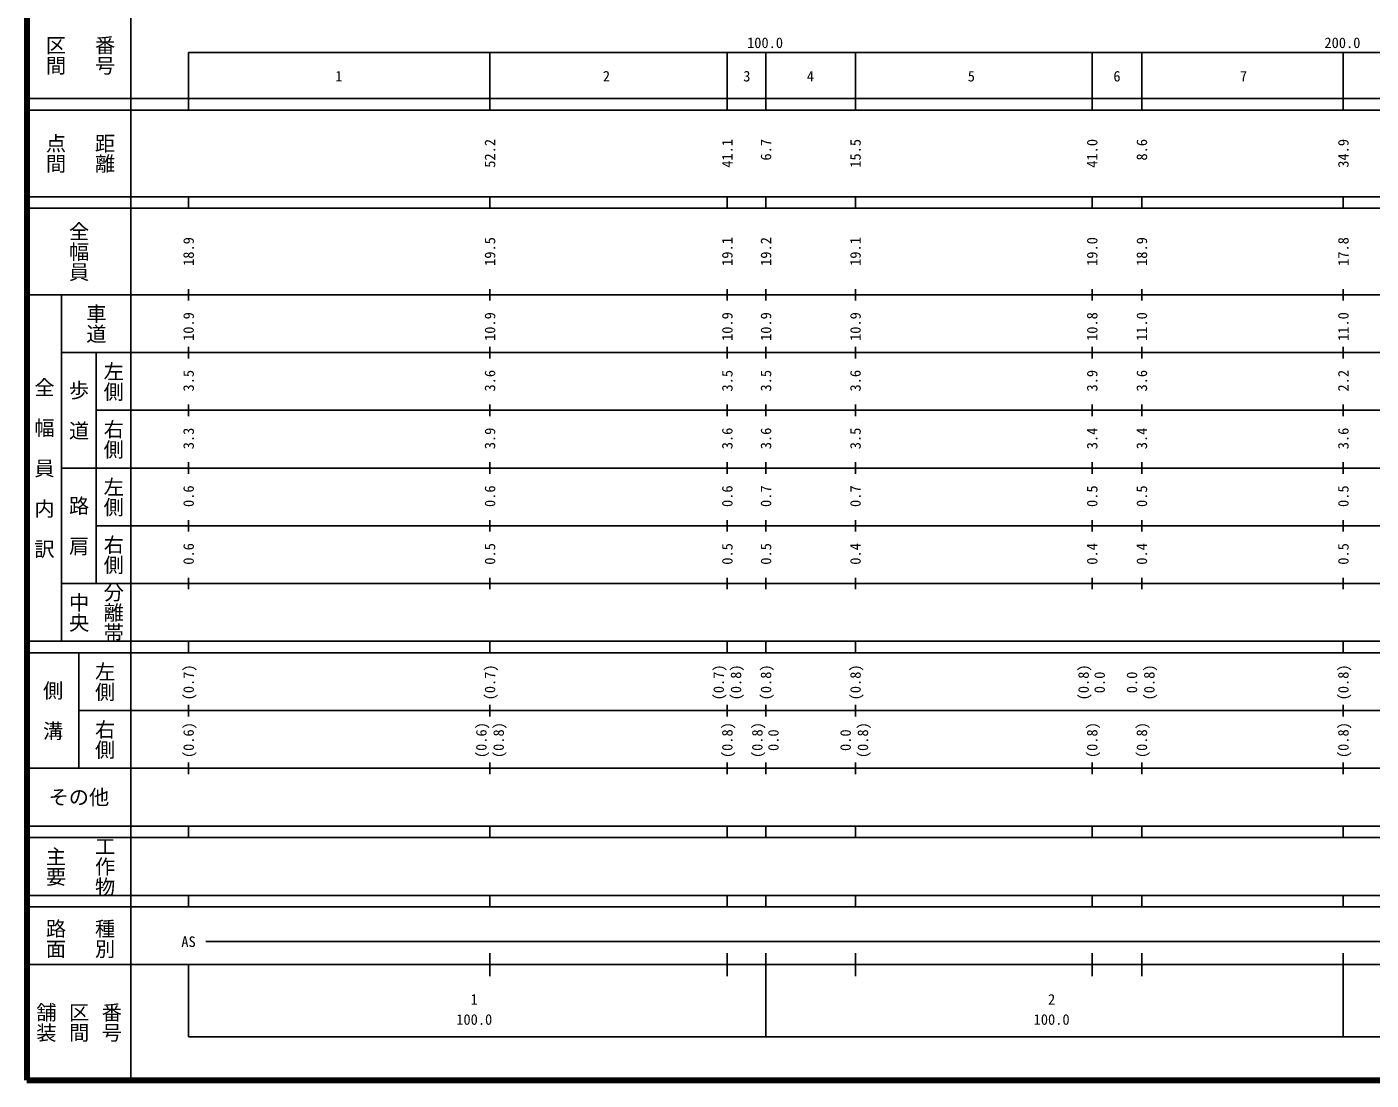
# Model space of a CAD drawing. Units: millimetres on the paper, enlarged 1000 times. Extents: x 40000 to 680000, y 20000 to 380000.
# Drawn here: x 40000 to 272816, y 20000 to 202409 of the extents above; entities that cross this region are included whole.
import ezdxf
from ezdxf.enums import TextEntityAlignment as Align

# ---------------------------------------------------------------- set-up
doc = ezdxf.new("R2010")
doc.units = ezdxf.units.MM
doc.header["$LTSCALE"] = 1000
doc.layers.add('M-TTL', color=2, linetype='Continuous', lineweight=140)
doc.layers.add('M-TTL-BAND', color=7, linetype='Continuous', lineweight=25)
doc.styles.add('@ＭＳ ゴシック', font='')
doc.styles.add('ＭＳ ゴシック', font='')
doc.styles.get('@ＭＳ ゴシック').set_extended_font_data('@MS Gothic')
doc.styles.get('ＭＳ ゴシック').set_extended_font_data('MS Gothic')

msp = doc.modelspace()

# ---------------------------------------------------------------- linework, layer by layer
at = {"layer": 'M-TTL'}
for p, q in [((40000, 380000), (40000, 20000)), ((40000, 20000), (680000, 20000))]:
    msp.add_line(p, q, dxfattribs=at)
at = {"layer": 'M-TTL-BAND'}
for p, q in [((58000, 370000), (58000, 20000)), ((68000, 198000), (579000, 198000)), ((68000, 198000), (68000, 188000)), ((120200, 188000), (120200, 198000)), ((161300, 188000), (161300, 198000)), ((168000, 188000), (168000, 198000)), ((183500, 188000), (183500, 198000)), ((224500, 188000), (224500, 198000)), ((233100, 188000), (233100, 198000)), ((268000, 188000), (268000, 198000)), ((40000, 190000), (579000, 190000)), ((40000, 188000), (579000, 188000)), ((40000, 173000), (579000, 173000)), ((68000, 171000), (68000, 173000)), ((120200, 171000), (120200, 173000)), ((161300, 171000), (161300, 173000)), ((168000, 171000), (168000, 173000)), ((183500, 171000), (183500, 173000)), ((224500, 171000), (224500, 173000)), ((233100, 171000), (233100, 173000)), ((268000, 171000), (268000, 173000)), ((40000, 171000), (579000, 171000)), ((40000, 156000), (579000, 156000)), ((46000, 96000), (46000, 156000)), ((68000, 155000), (68000, 157000)), ((120200, 155000), (120200, 157000)), ((161300, 155000), (161300, 157000)), ((168000, 155000), (168000, 157000)), ((183500, 155000), (183500, 157000)), ((224500, 155000), (224500, 157000)), ((233100, 155000), (233100, 157000)), ((268000, 155000), (268000, 157000)), ((68000, 145000), (68000, 147000)), ((120200, 145000), (120200, 147000)), ((161300, 145000), (161300, 147000)), ((168000, 145000), (168000, 147000)), ((183500, 145000), (183500, 147000)), ((224500, 145000), (224500, 147000)), ((233100, 145000), (233100, 147000)), ((268000, 145000), (268000, 147000)), ((46000, 146000), (579000, 146000)), ((52000, 146000), (52000, 106000)), ((52000, 136000), (579000, 136000)), ((68000, 135000), (68000, 137000)), ((120200, 135000), (120200, 137000)), ((161300, 135000), (161300, 137000)), ((168000, 135000), (168000, 137000)), ((183500, 135000), (183500, 137000)), ((224500, 135000), (224500, 137000)), ((233100, 135000), (233100, 137000)), ((268000, 135000), (268000, 137000)), ((46000, 126000), (579000, 126000)), ((68000, 125000), (68000, 127000)), ((120200, 125000), (120200, 127000)), ((161300, 125000), (161300, 127000)), ((168000, 125000), (168000, 127000)), ((183500, 125000), (183500, 127000)), ((224500, 125000), (224500, 127000)), ((233100, 125000), (233100, 127000)), ((268000, 125000), (268000, 127000)), ((68000, 115000), (68000, 117000)), ((120200, 115000), (120200, 117000)), ((161300, 115000), (161300, 117000)), ((168000, 115000), (168000, 117000)), ((183500, 115000), (183500, 117000)), ((224500, 115000), (224500, 117000)), ((233100, 115000), (233100, 117000)), ((268000, 115000), (268000, 117000)), ((52000, 116000), (579000, 116000)), ((46000, 106000), (579000, 106000)), ((68000, 105000), (68000, 107000)), ((120200, 105000), (120200, 107000)), ((161300, 105000), (161300, 107000)), ((168000, 105000), (168000, 107000)), ((183500, 105000), (183500, 107000)), ((224500, 105000), (224500, 107000)), ((233100, 105000), (233100, 107000)), ((268000, 105000), (268000, 107000)), ((40000, 96000), (579000, 96000)), ((68000, 94000), (68000, 96000)), ((120200, 94000), (120200, 96000)), ((161300, 94000), (161300, 96000)), ((168000, 94000), (168000, 96000)), ((183500, 94000), (183500, 96000)), ((268000, 94000), (268000, 96000)), ((40000, 94000), (579000, 94000)), ((49000, 94000), (49000, 74000)), ((49000, 84000), (579000, 84000)), ((68000, 83000), (68000, 85000)), ((120200, 83000), (120200, 85000)), ((161300, 83000), (161300, 85000)), ((168000, 83000), (168000, 85000)), ((183500, 83000), (183500, 85000)), ((268000, 83000), (268000, 85000)), ((68000, 73000), (68000, 75000)), ((120200, 73000), (120200, 75000)), ((161300, 73000), (161300, 75000)), ((168000, 73000), (168000, 75000)), ((183500, 73000), (183500, 75000)), ((224500, 73000), (224500, 75000)), ((233100, 73000), (233100, 75000)), ((268000, 73000), (268000, 75000)), ((40000, 74000), (579000, 74000)), ((40000, 64000), (579000, 64000)), ((68000, 62000), (68000, 64000)), ((120200, 62000), (120200, 64000)), ((161300, 62000), (161300, 64000)), ((168000, 62000), (168000, 64000)), ((183500, 62000), (183500, 64000)), ((224500, 62000), (224500, 64000)), ((233100, 62000), (233100, 64000)), ((268000, 62000), (268000, 64000)), ((40000, 62000), (579000, 62000)), ((40000, 52000), (579000, 52000)), ((68000, 50000), (68000, 52000)), ((120200, 50000), (120200, 52000)), ((161300, 50000), (161300, 52000)), ((168000, 50000), (168000, 52000)), ((183500, 50000), (183500, 52000)), ((224500, 50000), (224500, 52000)), ((233100, 50000), (233100, 52000)), ((268000, 50000), (268000, 52000)), ((40000, 50000), (579000, 50000)), ((71000, 44000), (565498, 44000)), ((120200, 38000), (120200, 42000)), ((161300, 38000), (161300, 42000)), ((168000, 27500), (168000, 42000)), ((183500, 38000), (183500, 42000)), ((224500, 38000), (224500, 42000)), ((233100, 38000), (233100, 42000)), ((268000, 27500), (268000, 42000)), ((40000, 40000), (579000, 40000)), ((68000, 40000), (68000, 27500)), ((68000, 27500), (579000, 27500))]:
    msp.add_line(p, q, dxfattribs=at)

# ---------------------------------------------------------------- texts
at = {"layer": 'M-TTL-BAND', "style": '@ＭＳ ゴシック'}
for s, p in [('区間', (45000, 197500)), ('番号', (53500, 197500)), ('点間', (45000, 180500)), ('距離', (53500, 180500)), ('全幅員', (49000, 163500)), ('車道', (52000, 151000)), ('左側', (55000, 141000)), ('全\u3000幅\u3000員\u3000内\u3000訳', (43000, 126000)), ('歩\u3000道', (49000, 136000)), ('右側', (55000, 131000)), ('左側', (55000, 121000)), ('路\u3000肩', (49000, 116000)), ('右側', (55000, 111000)), ('分離帯', (55000, 101000)), ('中央', (49000, 101000)), ('左側', (53500, 89000)), ('側\u3000溝', (44500, 84000)), ('右側', (53500, 79000)), ('工作物', (53500, 57000)), ('主要', (45000, 57000)), ('路面', (45000, 44500)), ('種別', (53500, 44500)), ('舗装', (43333, 30000)), ('区間', (49000, 30000)), ('番号', (54667, 30000))]:
    msp.add_text(s, height=2566, rotation=270, dxfattribs=at).set_placement(p, align=Align.MIDDLE_CENTER)
at = {"layer": 'M-TTL-BAND', "style": 'ＭＳ ゴシック'}
for s, p in [('100.0', (167844, 198195)), ('200.0', (267844, 198195)), ('1', (94034, 192405)), ('2', (140381, 192405)), ('3', (164696, 192405)), ('4', (175711, 192405)), ('5', (203581, 192405)), ('6', (228796, 192405)), ('7', (250721, 192405)), ('AS', (68000, 42500)), ('1', (117481, 32523)), ('2', (217481, 32523)), ('100.0', (117481, 29033)), ('100.0', (217481, 29033))]:
    msp.add_text(s, height=1833, dxfattribs=at).set_placement(p, align=Align.BOTTOM_CENTER)
for s, p in [('52.2', (120200, 183000)), ('41.1', (161300, 183000)), ('6.7', (168000, 183000)), ('15.5', (183500, 183000)), ('41.0', (224500, 183000)), ('8.6', (233100, 183000)), ('34.9', (268000, 183000)), ('18.9', (68000, 166000)), ('19.5', (120200, 166000)), ('19.1', (161300, 166000)), ('19.2', (168000, 166000)), ('19.1', (183500, 166000)), ('19.0', (224500, 166000)), ('18.9', (233100, 166000)), ('17.8', (268000, 166000)), ('10.9', (68000, 153000)), ('10.9', (120200, 153000)), ('10.9', (161300, 153000)), ('10.9', (168000, 153000)), ('10.9', (183500, 153000)), ('10.8', (224500, 153000)), ('11.0', (233100, 153000)), ('11.0', (268000, 153000)), ('3.5', (68000, 143000)), ('3.6', (120200, 143000)), ('3.5', (161300, 143000)), ('3.5', (168000, 143000)), ('3.6', (183500, 143000)), ('3.9', (224500, 143000)), ('3.6', (233100, 143000)), ('2.2', (268000, 143000)), ('3.3', (68000, 133000)), ('3.9', (120200, 133000)), ('3.6', (161300, 133000)), ('3.6', (168000, 133000)), ('3.5', (183500, 133000)), ('3.4', (224500, 133000)), ('3.4', (233100, 133000)), ('3.6', (268000, 133000)), ('0.6', (68000, 123000)), ('0.6', (120200, 123000)), ('0.6', (161300, 123000)), ('0.7', (168000, 123000)), ('0.7', (183500, 123000)), ('0.5', (224500, 123000)), ('0.5', (233100, 123000)), ('0.5', (268000, 123000)), ('0.6', (68000, 113000)), ('0.5', (120200, 113000)), ('0.5', (161300, 113000)), ('0.5', (168000, 113000)), ('0.4', (183500, 113000)), ('0.4', (224500, 113000)), ('0.4', (233100, 113000)), ('0.5', (268000, 113000)), ('(0.7)', (68000, 92000)), ('(0.7)', (120200, 92000)), ('(0.7)', (159800, 92000)), ('(0.8)', (162800, 92000)), ('(0.8)', (168000, 92000)), ('(0.8)', (183500, 92000)), ('(0.8)', (223000, 92000)), ('(0.8)', (268000, 92000)), ('(0.6)', (68000, 82000)), ('(0.6)', (118700, 82000)), ('(0.8)', (121700, 82000)), ('(0.8)', (161300, 82000)), ('(0.8)', (166500, 82000)), ('(0.8)', (224500, 82000)), ('(0.8)', (233100, 82000)), ('(0.8)', (268000, 82000))]:
    msp.add_text(s, height=1833, rotation=90, dxfattribs=at).set_placement(p, align=Align.MIDDLE_RIGHT)
for s, p in [('(0.8)', (235850, 88875)), ('0.0', (227250, 88875)), ('0.0', (232850, 88875)), ('(0.8)', (186250, 78875)), ('0.0', (170750, 78875)), ('0.0', (183250, 78875))]:
    msp.add_text(s, height=1833, rotation=90, dxfattribs=at).set_placement(p, align=Align.BOTTOM_CENTER)
msp.add_text('その他', height=2566, dxfattribs=at).set_placement((49000, 69000), align=Align.MIDDLE_CENTER)

doc.saveas('drawing.dxf')
